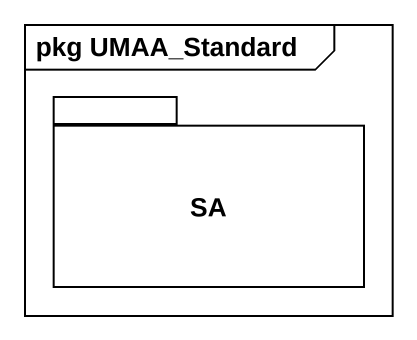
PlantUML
@startuml
mainframe pkg UMAA_Standard
package SA {
}
@enduml
